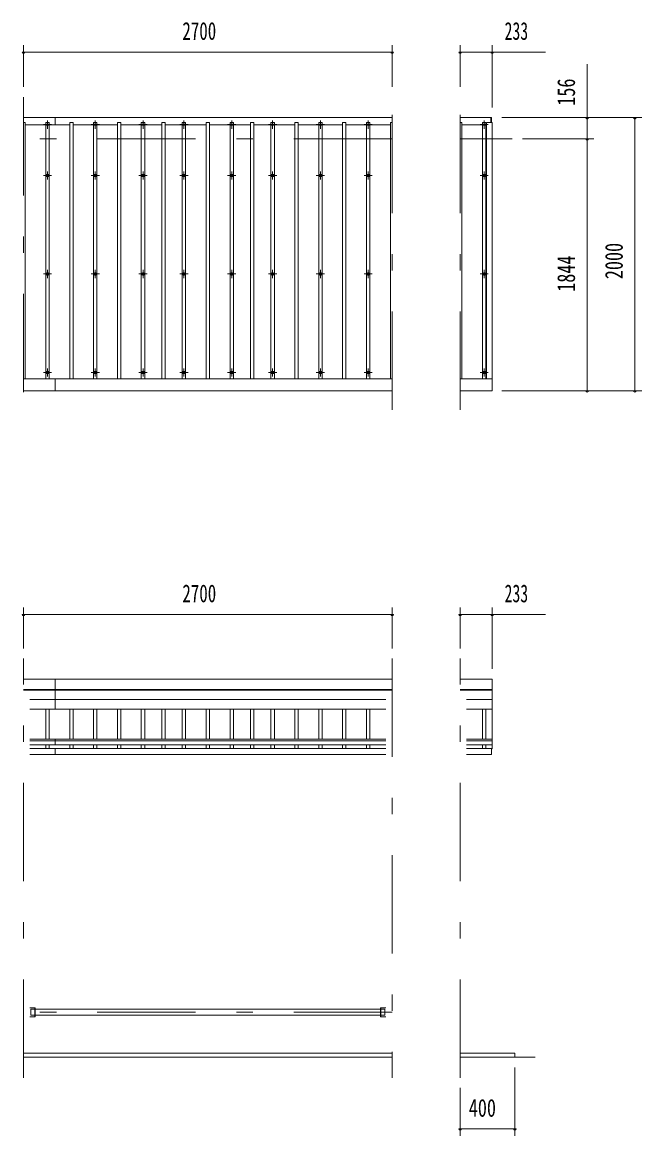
# Model space of a CAD drawing. Units: millimetres, scale not verified. Extents: x -25340 to 25344, y -10500 to 10500.
# Drawn here: x -10443 to -5903, y 1220 to 9377 of the extents above; entities that cross this region are included whole.
import ezdxf
from ezdxf.enums import TextEntityAlignment as Align

# ---------------------------------------------------------------- set-up
doc = ezdxf.new("R2010")
doc.units = ezdxf.units.MM
doc.header["$LTSCALE"] = 60
doc.linetypes.add('USER3', pattern=[24, 12, -5, 2, -5])
for name, color, linetype, lineweight in [('0-2_1-05BOLD', 7, 'Continuous', 18), ('0-3_1-25CENTER', 3, 'USER3', 18), ('0-4_1-45THIN', 4, 'Continuous', 18), ('0-5_1-55DIM', 3, 'Continuous', 18)]:
    doc.layers.add(name, color=color, linetype=linetype, lineweight=lineweight)
doc.styles.add('ＭＳ ゴシック', font='')
doc.styles.get('ＭＳ ゴシック').set_extended_font_data('MS Gothic')

msp = doc.modelspace()

# ---------------------------------------------------------------- linework, layer by layer
at = {"layer": '0-2_1-05BOLD'}
for p, q in [((-7732.78, 8677.67), (-10432.78, 8677.67)), ((-10202.78, 8677.67), (-10202.78, 8626.18)), ((-7009.78, 8677.67), (-7009.78, 8641.19)), ((-10432.78, 6765.11), (-7732.78, 6765.11)), ((-10202.78, 6765.11), (-10202.78, 6677.67)), ((-6999.78, 6765.11), (-7232.77, 6765.11)), ((-7732.78, 6677.67), (-10432.78, 6677.67)), ((-7232.77, 6677.67), (-6999.78, 6677.67)), ((-10432.78, 4563.67), (-7732.78, 4563.67)), ((-7732.78, 4488.53), (-10432.78, 4488.53)), ((-10202.77, 4345.48), (-10202.77, 4563.67)), ((-7232.78, 4563.67), (-6999.78, 4563.67)), ((-7232.78, 4488.53), (-6999.78, 4488.53)), ((-10432.78, 4484.45), (-7732.78, 4484.45)), ((-7777.33, 4414.97), (-10388.23, 4414.97)), ((-6999.77, 4484.45), (-7232.78, 4484.45)), ((-6999.78, 4414.97), (-7188.23, 4414.97)), ((-10388.23, 4345.48), (-7777.33, 4345.48)), ((-7188.23, 4345.48), (-6999.78, 4345.48)), ((-7777.33, 4123.85), (-10388.23, 4123.85)), ((-10388.23, 4113.43), (-7777.33, 4113.43)), ((-7777.33, 4083.82), (-10388.23, 4083.82)), ((-10202.77, 4123.85), (-10202.77, 4083.82)), ((-7188.23, 4123.85), (-6999.78, 4123.85)), ((-6999.78, 4113.43), (-7188.23, 4113.43)), ((-7188.23, 4083.82), (-6999.78, 4083.82)), ((-10388.23, 4057.49), (-7777.33, 4057.49)), ((-7777.33, 4012.49), (-10388.23, 4012.49)), ((-10202.77, 4057.49), (-10202.77, 4012.49)), ((-7004.78, 4057.49), (-7188.23, 4057.49)), ((-10351.43, 2146.02), (-10380.28, 2146.02)), ((-10351.43, 2157.67), (-10351.43, 2091.67)), ((-7817.33, 2146.02), (-10348.23, 2146.02)), ((-7814.13, 2157.67), (-7814.13, 2091.67)), ((-10348.23, 2103.32), (-7817.33, 2103.32)), ((-7817.33, 2091.67), (-7777.33, 2091.67)), ((-10432.78, 1824.67), (-7732.78, 1824.67)), ((-7732.78, 1794.67), (-10432.78, 1794.67)), ((-6682.78, 1794.67), (-7232.78, 1794.67))]:
    msp.add_line(p, q, dxfattribs=at)
for points in [[(-7004.78, 8641.19), (-7004.78, 8677.67), (-7232.77, 8677.67)], [(-6999.78, 6677.67), (-6999.78, 8641.19), (-7039.78, 8641.19), (-7039.78, 6765.11)], [(-6999.78, 4563.67), (-6999.78, 4054.91), (-7004.78, 4054.91)], [(-7004.78, 4057.49), (-7004.78, 4012.49), (-7188.23, 4012.49)], [(-10388.23, 2091.67), (-10348.23, 2091.67), (-10348.23, 2157.67), (-10388.23, 2157.67)], [(-10380.28, 2146.02), (-10380.28, 2103.32), (-10351.43, 2103.32)], [(-7817.33, 2091.67), (-7817.33, 2157.67), (-7777.33, 2157.67)], [(-7814.13, 2103.32), (-7785.28, 2103.32), (-7785.28, 2146.02), (-7814.13, 2146.02)], [(-7232.78, 1824.67), (-6832.78, 1824.67), (-6832.78, 1794.67)]]:
    msp.add_lwpolyline(points, dxfattribs=at)
for centre in [(-10257.78, 8254.17), (-9907.78, 8254.17), (-9557.78, 8254.17), (-9257.78, 8254.17), (-8907.78, 8254.17), (-8607.77, 8254.17), (-8257.77, 8254.17), (-7907.78, 8254.17), (-7057.77, 8254.17), (-10257.78, 7532.51), (-9907.78, 7532.51), (-9557.78, 7532.51), (-9257.78, 7532.51), (-8907.78, 7532.51), (-8607.77, 7532.51), (-8257.77, 7532.51), (-7907.78, 7532.51), (-7057.77, 7532.51), (-10257.78, 6810.85), (-9907.78, 6810.85), (-9557.78, 6810.85), (-9257.78, 6810.85), (-8907.78, 6810.85), (-8607.77, 6810.85), (-8257.77, 6810.85), (-7907.78, 6810.85), (-7057.77, 6810.85)]:
    msp.add_circle(centre, 10, dxfattribs=at)
for centre, start, end in [((-10257.78, 8616.22), 46.39838, 133.60162), ((-10257.78, 8637.22), 226.3961, 313.6039), ((-9907.78, 8616.22), 46.39838, 133.60162), ((-9907.78, 8637.22), 226.3961, 313.6039), ((-9557.78, 8616.22), 46.39838, 133.60162), ((-9557.78, 8637.22), 226.3961, 313.6039), ((-9257.78, 8616.22), 46.39838, 133.60162), ((-9257.78, 8637.22), 226.3961, 313.6039), ((-8907.78, 8616.22), 46.39838, 133.60162), ((-8907.78, 8637.22), 226.3961, 313.6039), ((-8607.77, 8616.22), 46.39838, 133.60162), ((-8607.77, 8637.22), 226.3961, 313.6039), ((-8257.77, 8616.22), 46.39838, 133.60162), ((-8257.77, 8637.22), 226.3961, 313.6039), ((-7907.78, 8616.22), 46.39838, 133.60162), ((-7907.78, 8637.22), 226.3961, 313.6039), ((-7057.77, 8616.22), 46.39838, 133.60162), ((-7057.77, 8637.22), 226.3961, 313.6039)]:
    msp.add_arc(centre, 14.5, start, end, dxfattribs=at)
at = {"layer": '0-3_1-25CENTER'}
for p, q in [((-10432.78, 8827.67), (-10432.78, 6537.67)), ((-7732.78, 6537.67), (-7732.78, 8827.67)), ((-7232.78, 6537.67), (-7232.78, 8827.67)), ((-10257.78, 8596.72), (-10257.78, 8656.71)), ((-9907.78, 8656.71), (-9907.78, 8596.72)), ((-9557.78, 8656.71), (-9557.78, 8596.72)), ((-9257.78, 8656.71), (-9257.78, 8596.72)), ((-8907.78, 8656.71), (-8907.78, 8596.72)), ((-8607.77, 8656.71), (-8607.77, 8596.72)), ((-8257.77, 8656.71), (-8257.77, 8596.72)), ((-7907.78, 8596.72), (-7907.78, 8656.71)), ((-7057.77, 8596.72), (-7057.77, 8656.71)), ((-10287.77, 8626.72), (-10227.77, 8626.72)), ((-9937.78, 8626.72), (-9877.78, 8626.72)), ((-9587.78, 8626.72), (-9527.78, 8626.72)), ((-9287.78, 8626.72), (-9227.78, 8626.72)), ((-8937.78, 8626.72), (-8877.78, 8626.72)), ((-8637.78, 8626.72), (-8577.78, 8626.72)), ((-8287.77, 8626.72), (-8227.77, 8626.72)), ((-7937.77, 8626.72), (-7877.77, 8626.72)), ((-7027.77, 8626.72), (-7087.77, 8626.72)), ((-7732.78, 8521.68), (-10432.78, 8521.68)), ((-7232.77, 8521.68), (-6852.78, 8521.68)), ((-10287.77, 8254.17), (-10227.77, 8254.17)), ((-10257.78, 8224.17), (-10257.78, 8284.17)), ((-9937.78, 8254.17), (-9877.78, 8254.17)), ((-9907.78, 8284.17), (-9907.78, 8224.17)), ((-9587.78, 8254.17), (-9527.78, 8254.17)), ((-9557.78, 8284.17), (-9557.78, 8224.17)), ((-9287.78, 8254.17), (-9227.78, 8254.17)), ((-9257.78, 8284.17), (-9257.78, 8224.17)), ((-8937.78, 8254.17), (-8877.78, 8254.17)), ((-8907.78, 8284.17), (-8907.78, 8224.17)), ((-8637.78, 8254.17), (-8577.78, 8254.17)), ((-8607.77, 8284.17), (-8607.77, 8224.17)), ((-8287.77, 8254.17), (-8227.77, 8254.17)), ((-8257.77, 8284.17), (-8257.77, 8224.17)), ((-7937.77, 8254.17), (-7877.77, 8254.17)), ((-7907.78, 8284.17), (-7907.78, 8224.17)), ((-7087.77, 8254.17), (-7027.77, 8254.17)), ((-7057.77, 8284.17), (-7057.77, 8224.17)), ((-10227.77, 7532.51), (-10287.77, 7532.51)), ((-10257.78, 7562.51), (-10257.78, 7502.51)), ((-9937.78, 7532.51), (-9877.78, 7532.51)), ((-9907.78, 7502.51), (-9907.78, 7562.51)), ((-9527.78, 7532.51), (-9587.78, 7532.51)), ((-9557.78, 7562.51), (-9557.78, 7502.51)), ((-9287.78, 7532.51), (-9227.78, 7532.51)), ((-9257.78, 7502.51), (-9257.78, 7562.51)), ((-8877.78, 7532.51), (-8937.78, 7532.51)), ((-8907.78, 7562.51), (-8907.78, 7502.51)), ((-8577.78, 7532.51), (-8637.78, 7532.51)), ((-8607.77, 7502.51), (-8607.77, 7562.51)), ((-8227.77, 7532.51), (-8287.77, 7532.51)), ((-8257.77, 7562.51), (-8257.77, 7502.51)), ((-7937.77, 7532.51), (-7877.77, 7532.51)), ((-7907.78, 7502.51), (-7907.78, 7562.51)), ((-7027.77, 7532.51), (-7087.77, 7532.51)), ((-7057.77, 7502.51), (-7057.77, 7562.51)), ((-10287.77, 6810.85), (-10227.77, 6810.85)), ((-10257.78, 6780.85), (-10257.78, 6840.84)), ((-9937.78, 6810.85), (-9877.78, 6810.85)), ((-9907.78, 6840.84), (-9907.78, 6780.85)), ((-9587.78, 6810.85), (-9527.78, 6810.85)), ((-9557.78, 6780.85), (-9557.78, 6840.84)), ((-9287.78, 6810.85), (-9227.78, 6810.85)), ((-9257.78, 6840.84), (-9257.78, 6780.85)), ((-8877.78, 6810.85), (-8937.78, 6810.85)), ((-8907.78, 6780.85), (-8907.78, 6840.84)), ((-8637.78, 6810.85), (-8577.78, 6810.85)), ((-8607.77, 6840.84), (-8607.77, 6780.85)), ((-8287.77, 6810.85), (-8227.77, 6810.85)), ((-8257.77, 6780.85), (-8257.77, 6840.84)), ((-7937.77, 6810.85), (-7877.77, 6810.85)), ((-7907.78, 6840.84), (-7907.78, 6780.85)), ((-7027.77, 6810.85), (-7087.77, 6810.85)), ((-7057.77, 6840.84), (-7057.77, 6780.85)), ((-10432.78, 1644.67), (-10432.78, 4714.67)), ((-7732.78, 4714.67), (-7732.78, 1644.67)), ((-7232.78, 1644.67), (-7232.78, 4714.67)), ((-7732.78, 2124.67), (-10432.78, 2124.67))]:
    msp.add_line(p, q, dxfattribs=at)
at = {"layer": '0-4_1-45THIN'}
for p, q in [((-10420.28, 8626.18), (-10270.28, 8626.18)), ((-10270.28, 8641.19), (-10270.28, 6765.11)), ((-10245.28, 8626.18), (-10095.28, 8626.18)), ((-10095.28, 6765.11), (-10095.28, 8641.19)), ((-10070.28, 8626.18), (-9920.27, 8626.18)), ((-9920.27, 8641.19), (-9920.27, 6765.11)), ((-9895.27, 8626.18), (-9745.28, 8626.18)), ((-9745.28, 8641.19), (-9745.28, 6765.11)), ((-9720.28, 8626.18), (-9570.27, 8626.18)), ((-9570.27, 8641.19), (-9570.27, 6765.11)), ((-9545.27, 8626.18), (-9420.28, 8626.18)), ((-9420.28, 6765.11), (-9420.28, 8641.19)), ((-9395.28, 8626.18), (-9270.27, 8626.18)), ((-9270.27, 6765.11), (-9270.27, 8641.19)), ((-9245.27, 8626.18), (-9095.28, 8626.18)), ((-9095.28, 6765.11), (-9095.28, 8641.19)), ((-9070.28, 8626.18), (-8920.27, 8626.18)), ((-8920.27, 6765.11), (-8920.27, 8641.19)), ((-8895.27, 8626.18), (-8770.28, 8626.18)), ((-8770.28, 8641.19), (-8770.28, 6765.11)), ((-8745.28, 8626.18), (-8620.27, 8626.18)), ((-8620.27, 8641.19), (-8620.27, 6765.11)), ((-8595.27, 8626.18), (-8445.27, 8626.18)), ((-8445.27, 6765.11), (-8445.27, 8641.19)), ((-8420.27, 8626.18), (-8270.28, 8626.18)), ((-8270.28, 8641.19), (-8270.28, 6765.11)), ((-8245.28, 8626.18), (-8095.28, 8626.18)), ((-8095.28, 6765.11), (-8095.28, 8641.19)), ((-8070.27, 8626.18), (-7920.28, 8626.18)), ((-7920.28, 6765.11), (-7920.28, 8641.19)), ((-7895.27, 8626.18), (-7745.28, 8626.18)), ((-7745.27, 8641.19), (-7745.27, 6765.11)), ((-7732.78, 8641.19), (-7745.27, 8641.19)), ((-7220.27, 8626.18), (-7070.27, 8626.18)), ((-7070.27, 8641.19), (-7070.27, 6765.11)), ((-7045.27, 8626.18), (-7039.78, 8626.18)), ((-10270.28, 4123.85), (-10270.28, 4345.48)), ((-10245.28, 4345.48), (-10245.28, 4123.85)), ((-10095.28, 4123.85), (-10095.28, 4345.48)), ((-10070.28, 4345.48), (-10070.28, 4123.85)), ((-9920.28, 4123.85), (-9920.28, 4345.48)), ((-9895.28, 4345.48), (-9895.28, 4123.85)), ((-9745.28, 4123.85), (-9745.28, 4345.48)), ((-9720.28, 4345.48), (-9720.28, 4123.85)), ((-9570.28, 4123.85), (-9570.28, 4345.48)), ((-9545.28, 4345.48), (-9545.28, 4123.85)), ((-9420.28, 4123.85), (-9420.28, 4345.48)), ((-9395.28, 4345.48), (-9395.28, 4123.85)), ((-9270.28, 4123.85), (-9270.28, 4345.48)), ((-9245.28, 4345.48), (-9245.28, 4123.85)), ((-9095.28, 4123.85), (-9095.28, 4345.48)), ((-9070.27, 4345.48), (-9070.27, 4123.85)), ((-8920.28, 4123.85), (-8920.28, 4345.48)), ((-8895.28, 4345.48), (-8895.28, 4123.85)), ((-8770.28, 4123.85), (-8770.28, 4345.48)), ((-8745.28, 4345.48), (-8745.28, 4123.85)), ((-8620.28, 4123.85), (-8620.28, 4345.48)), ((-8595.28, 4345.48), (-8595.28, 4123.85)), ((-8445.27, 4123.85), (-8445.27, 4345.48)), ((-8420.27, 4345.48), (-8420.27, 4123.85)), ((-8270.28, 4123.85), (-8270.28, 4345.48)), ((-8245.28, 4345.48), (-8245.28, 4123.85)), ((-8095.28, 4123.85), (-8095.28, 4345.48)), ((-8070.27, 4345.48), (-8070.27, 4123.85)), ((-7920.28, 4123.85), (-7920.28, 4345.48)), ((-7895.27, 4345.48), (-7895.27, 4123.85)), ((-7070.27, 4345.48), (-7070.27, 4123.85)), ((-7045.28, 4123.85), (-7045.28, 4345.48)), ((-10270.28, 4083.82), (-10270.28, 4057.49)), ((-10245.28, 4057.49), (-10245.28, 4083.82)), ((-10095.28, 4083.82), (-10095.28, 4057.49)), ((-10070.28, 4057.49), (-10070.28, 4083.82)), ((-9920.28, 4083.82), (-9920.28, 4057.49)), ((-9895.28, 4057.49), (-9895.28, 4083.82)), ((-9745.28, 4083.82), (-9745.28, 4057.49)), ((-9720.28, 4057.49), (-9720.28, 4083.82)), ((-9570.28, 4083.82), (-9570.28, 4057.49)), ((-9545.28, 4057.49), (-9545.28, 4083.82)), ((-9420.28, 4083.82), (-9420.28, 4057.49)), ((-9395.28, 4057.49), (-9395.28, 4083.82)), ((-9270.28, 4083.82), (-9270.28, 4057.49)), ((-9245.28, 4057.49), (-9245.28, 4083.82)), ((-9095.28, 4083.82), (-9095.28, 4057.49)), ((-9070.27, 4057.49), (-9070.27, 4083.82)), ((-8920.28, 4083.82), (-8920.28, 4057.49)), ((-8895.28, 4057.49), (-8895.28, 4083.82)), ((-8770.28, 4083.82), (-8770.28, 4057.49)), ((-8745.28, 4057.49), (-8745.28, 4083.82)), ((-8620.28, 4083.82), (-8620.28, 4057.49)), ((-8595.28, 4057.49), (-8595.28, 4083.82)), ((-8445.27, 4083.82), (-8445.27, 4057.49)), ((-8420.27, 4057.49), (-8420.27, 4083.82)), ((-8270.28, 4083.82), (-8270.28, 4057.49)), ((-8245.28, 4057.49), (-8245.28, 4083.82)), ((-8095.28, 4083.82), (-8095.28, 4057.49)), ((-8070.27, 4057.49), (-8070.27, 4083.82)), ((-7920.28, 4083.82), (-7920.28, 4057.49)), ((-7895.27, 4057.49), (-7895.27, 4083.82)), ((-7070.27, 4083.82), (-7070.27, 4057.49)), ((-7045.28, 4057.49), (-7045.28, 4083.82))]:
    msp.add_line(p, q, dxfattribs=at)
for points in [[(-10420.28, 6765.11), (-10420.28, 8641.19), (-10432.78, 8641.19)], [(-10245.28, 6765.11), (-10245.28, 8641.19), (-10270.28, 8641.19)], [(-10095.28, 8641.19), (-10070.28, 8641.19), (-10070.28, 6765.11)], [(-9895.27, 6765.11), (-9895.27, 8641.19), (-9920.27, 8641.19)], [(-9720.28, 6765.11), (-9720.28, 8641.19), (-9745.28, 8641.19)], [(-9545.27, 6765.11), (-9545.27, 8641.19), (-9570.27, 8641.19)], [(-9420.28, 8641.19), (-9395.28, 8641.19), (-9395.28, 6765.11)], [(-9270.27, 8641.19), (-9245.27, 8641.19), (-9245.27, 6765.11)], [(-9095.28, 8641.19), (-9070.28, 8641.19), (-9070.28, 6765.11)], [(-8920.27, 8641.19), (-8895.27, 8641.19), (-8895.27, 6765.11)], [(-8745.28, 6765.11), (-8745.28, 8641.19), (-8770.28, 8641.19)], [(-8595.27, 6765.11), (-8595.27, 8641.19), (-8620.27, 8641.19)], [(-8445.27, 8641.19), (-8420.27, 8641.19), (-8420.27, 6765.11)], [(-8245.28, 6765.11), (-8245.28, 8641.19), (-8270.28, 8641.19)], [(-8095.28, 8641.19), (-8070.27, 8641.19), (-8070.27, 6765.11)], [(-7920.28, 8641.19), (-7895.27, 8641.19), (-7895.27, 6765.11)], [(-7220.27, 6765.11), (-7220.27, 8641.19), (-7232.77, 8641.19)], [(-7045.27, 6765.11), (-7045.27, 8641.19), (-7070.27, 8641.19)]]:
    msp.add_lwpolyline(points, dxfattribs=at)
at = {"layer": '0-5_1-55DIM'}
for p, q in [((-10422.78, 9158.67), (-10442.78, 9158.67)), ((-10432.78, 9208.67), (-10432.78, 8902.68)), ((-10432.78, 9158.67), (-7732.78, 9158.67)), ((-7732.78, 9158.67), (-10432.78, 9158.67)), ((-7722.78, 9158.67), (-7742.78, 9158.67)), ((-7732.78, 8902.68), (-7732.78, 9208.67)), ((-7222.77, 9158.67), (-7242.77, 9158.67)), ((-7232.77, 8902.68), (-7232.77, 9208.67)), ((-7232.77, 9158.67), (-6999.78, 9158.67)), ((-7232.77, 9158.67), (-6607.28, 9158.67)), ((-6989.78, 9158.67), (-7009.78, 9158.67)), ((-6999.78, 8752.68), (-6999.78, 9208.67)), ((-6302.78, 9070.17), (-6302.78, 6677.67)), ((-6927.77, 8677.67), (-5902.78, 8677.67)), ((-6292.78, 8677.67), (-6312.78, 8677.67)), ((-6302.78, 8521.68), (-6302.78, 8677.67)), ((-5942.78, 8677.67), (-5962.78, 8677.67)), ((-5952.78, 6677.67), (-5952.78, 8677.67)), ((-5952.78, 8677.67), (-5952.78, 6677.67)), ((-6777.77, 8521.68), (-6252.78, 8521.68)), ((-6292.78, 8521.67), (-6312.78, 8521.67)), ((-6302.78, 6677.67), (-6302.78, 8521.68)), ((-5902.78, 6677.67), (-6927.77, 6677.67)), ((-6292.78, 6677.67), (-6312.78, 6677.67)), ((-5942.78, 6677.67), (-5962.78, 6677.67)), ((-10432.78, 4789.67), (-10432.78, 5088.67)), ((-7732.78, 5088.67), (-7732.78, 4789.67)), ((-7232.78, 4789.67), (-7232.78, 5088.67)), ((-6999.78, 5088.67), (-6999.78, 4639.67)), ((-10422.78, 5038.67), (-10442.78, 5038.67)), ((-10432.78, 5038.67), (-7732.78, 5038.67)), ((-10432.78, 5038.67), (-7732.78, 5038.67)), ((-7722.78, 5038.67), (-7742.78, 5038.67)), ((-7222.78, 5038.67), (-7242.78, 5038.67)), ((-7232.78, 5038.67), (-6999.78, 5038.67)), ((-7232.78, 5038.67), (-6607.28, 5038.67)), ((-6989.78, 5038.67), (-7009.78, 5038.67)), ((-6832.78, 1719.67), (-6832.78, 1219.67)), ((-7232.78, 1219.67), (-7232.78, 1569.67)), ((-7222.78, 1269.67), (-7242.78, 1269.67)), ((-7232.78, 1269.67), (-6832.78, 1269.67)), ((-6832.78, 1269.67), (-7232.78, 1269.67)), ((-6822.78, 1269.67), (-6842.78, 1269.67))]:
    msp.add_line(p, q, dxfattribs=at)
for centre in [(-10432.78, 9158.67), (-7732.78, 9158.67), (-7232.77, 9158.67), (-6999.78, 9158.67), (-6302.78, 8677.67), (-5952.78, 8677.67), (-6302.78, 8521.67), (-6302.78, 6677.67), (-5952.78, 6677.67), (-10432.78, 5038.67), (-7732.78, 5038.67), (-7232.78, 5038.67), (-6999.78, 5038.67), (-7232.78, 1269.67), (-6832.78, 1269.67)]:
    msp.add_arc(centre, 10, 180, 0, dxfattribs=at)

# ---------------------------------------------------------------- texts
at = {"layer": '0-5_1-55DIM', "color": 7, "style": 'ＭＳ ゴシック'}
for s, width, p in [('2700', 0.7, (-9269.38, 9208.67)), ('233', 0.65, (-6907.95, 9208.67)), ('2700', 0.7, (-9269.38, 5088.67)), ('233', 0.65, (-6907.95, 5088.67)), ('400', 0.75, (-7170.4, 1319.67))]:
    msp.add_text(s, height=130.2, dxfattribs=dict(at, width=width)).set_placement(p, align=Align.BOTTOM_LEFT)
at = {"layer": '0-5_1-55DIM', "color": 7, "style": 'ＭＳ ゴシック', "width": 0.75}
for s, p in [('156', (-6352.78, 8765.03)), ('2000', (-6002.78, 7494.64)), ('1844', (-6352.78, 7402.12))]:
    msp.add_text(s, height=130.2, rotation=90, dxfattribs=at).set_placement(p, align=Align.BOTTOM_LEFT)

doc.saveas('drawing.dxf')
